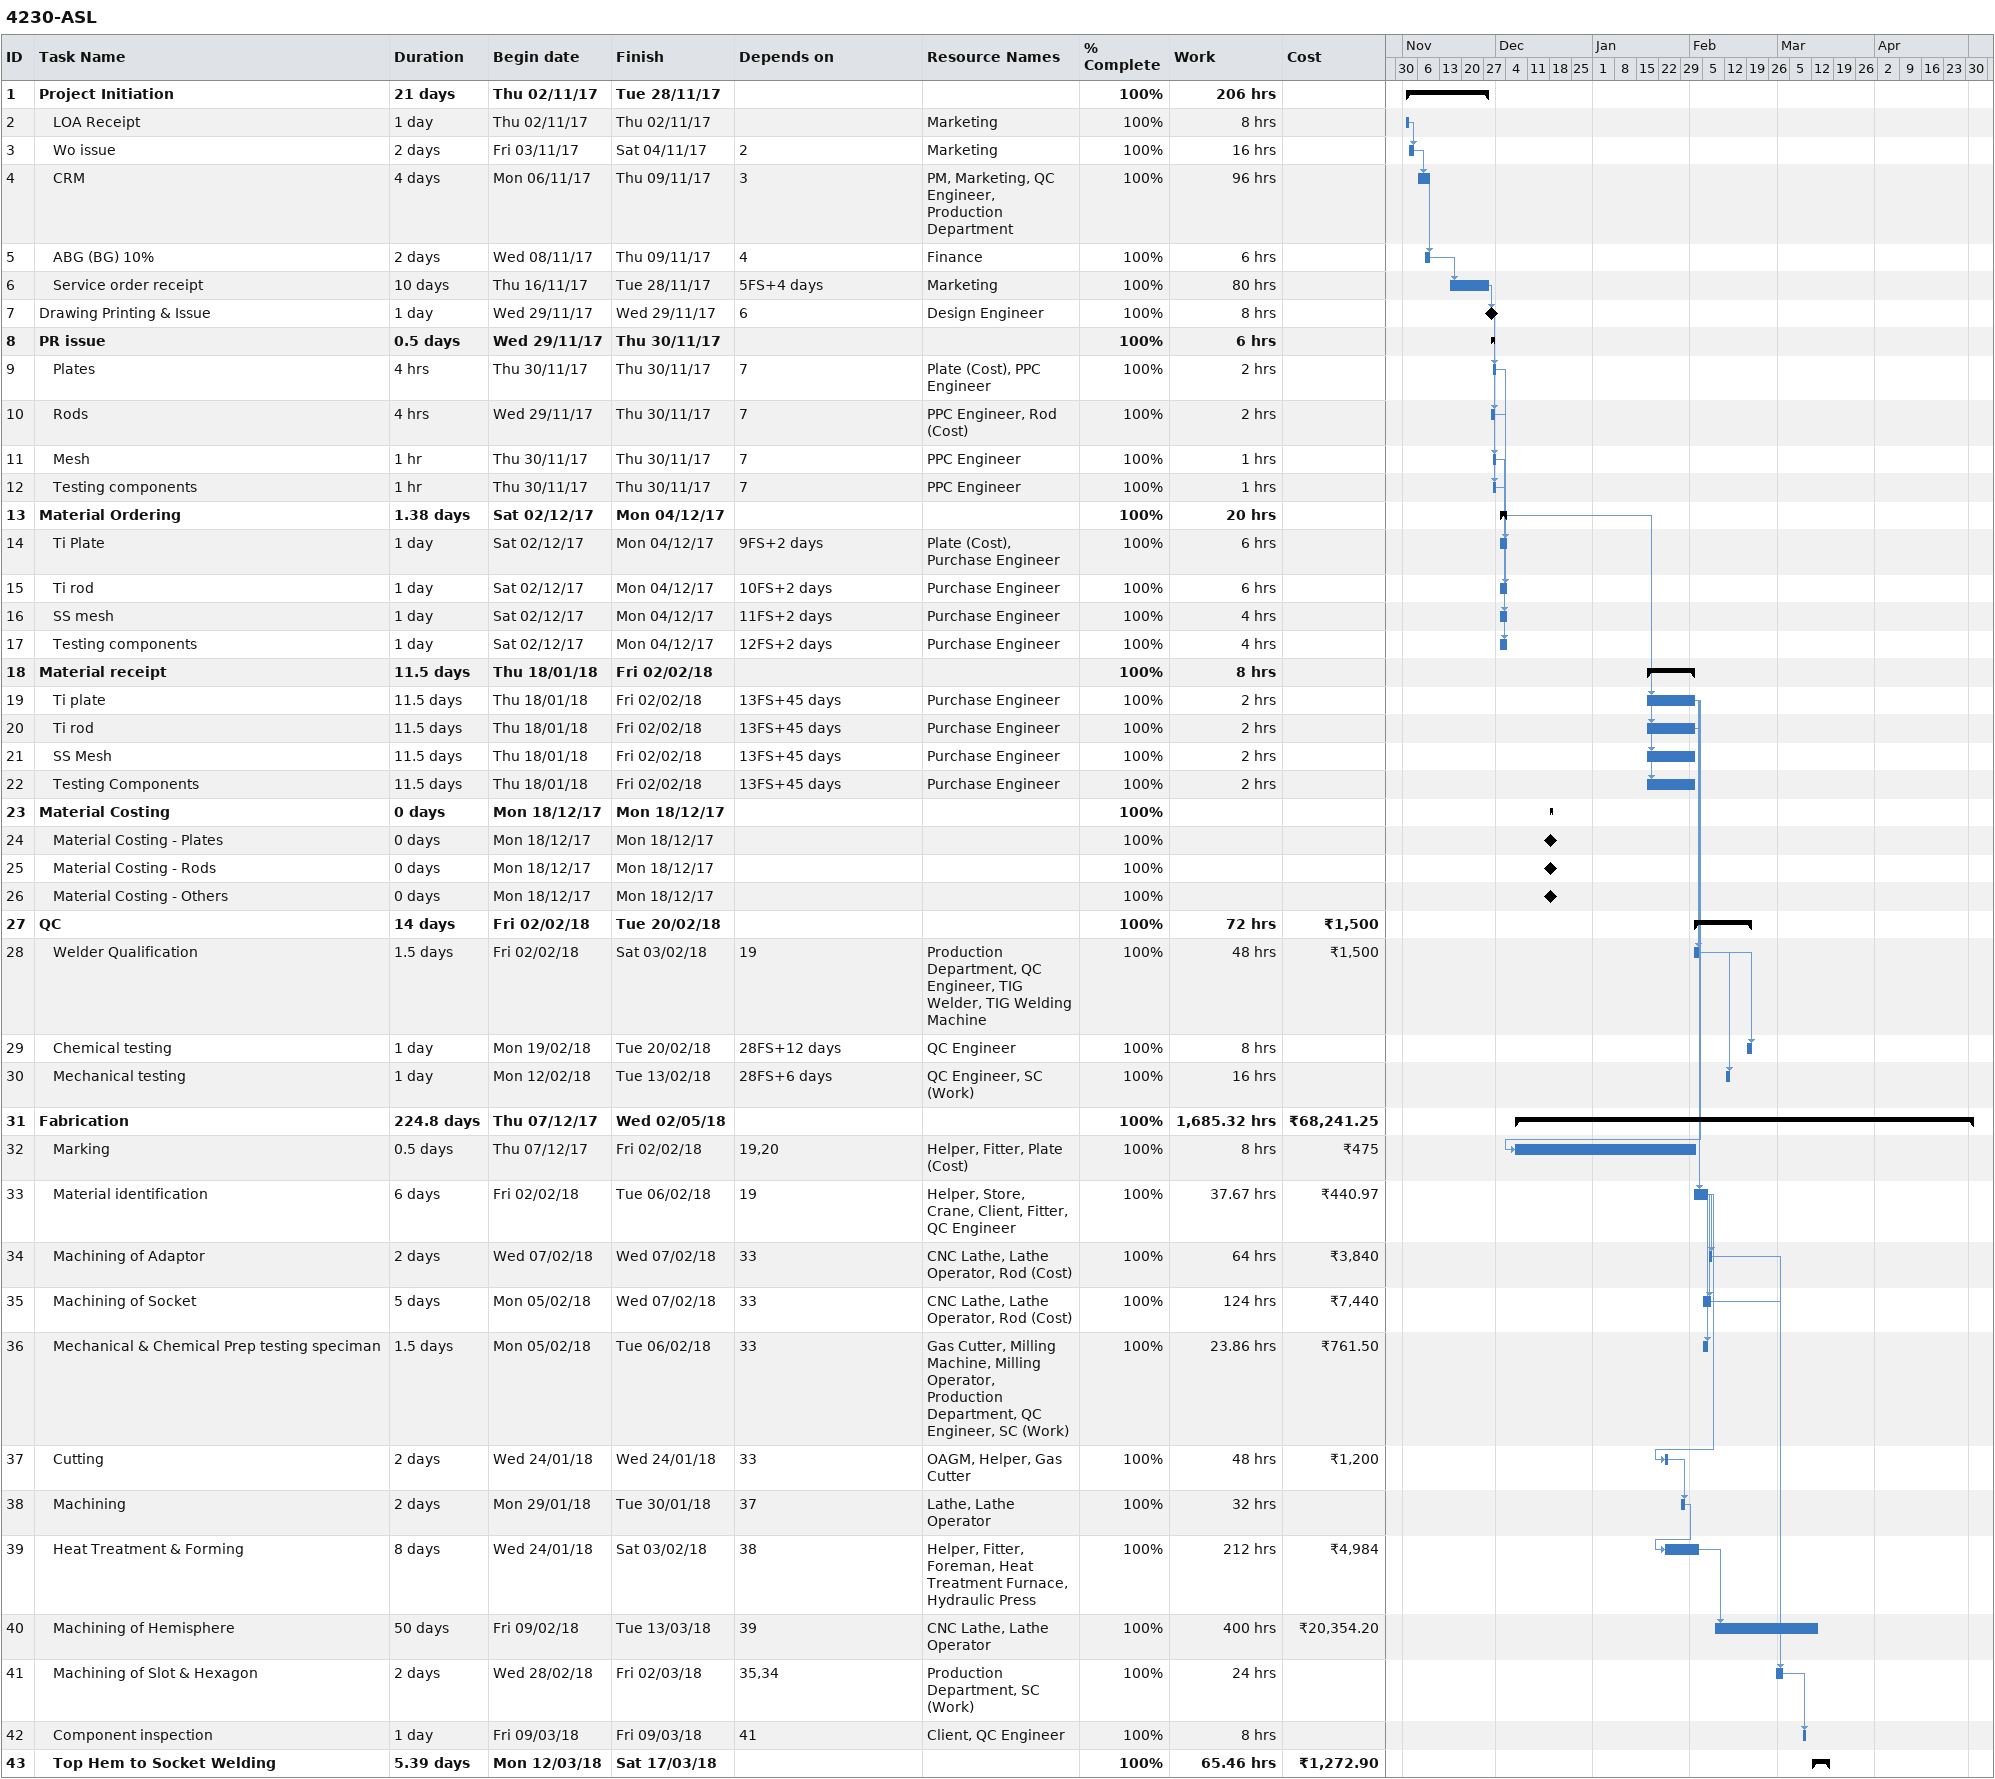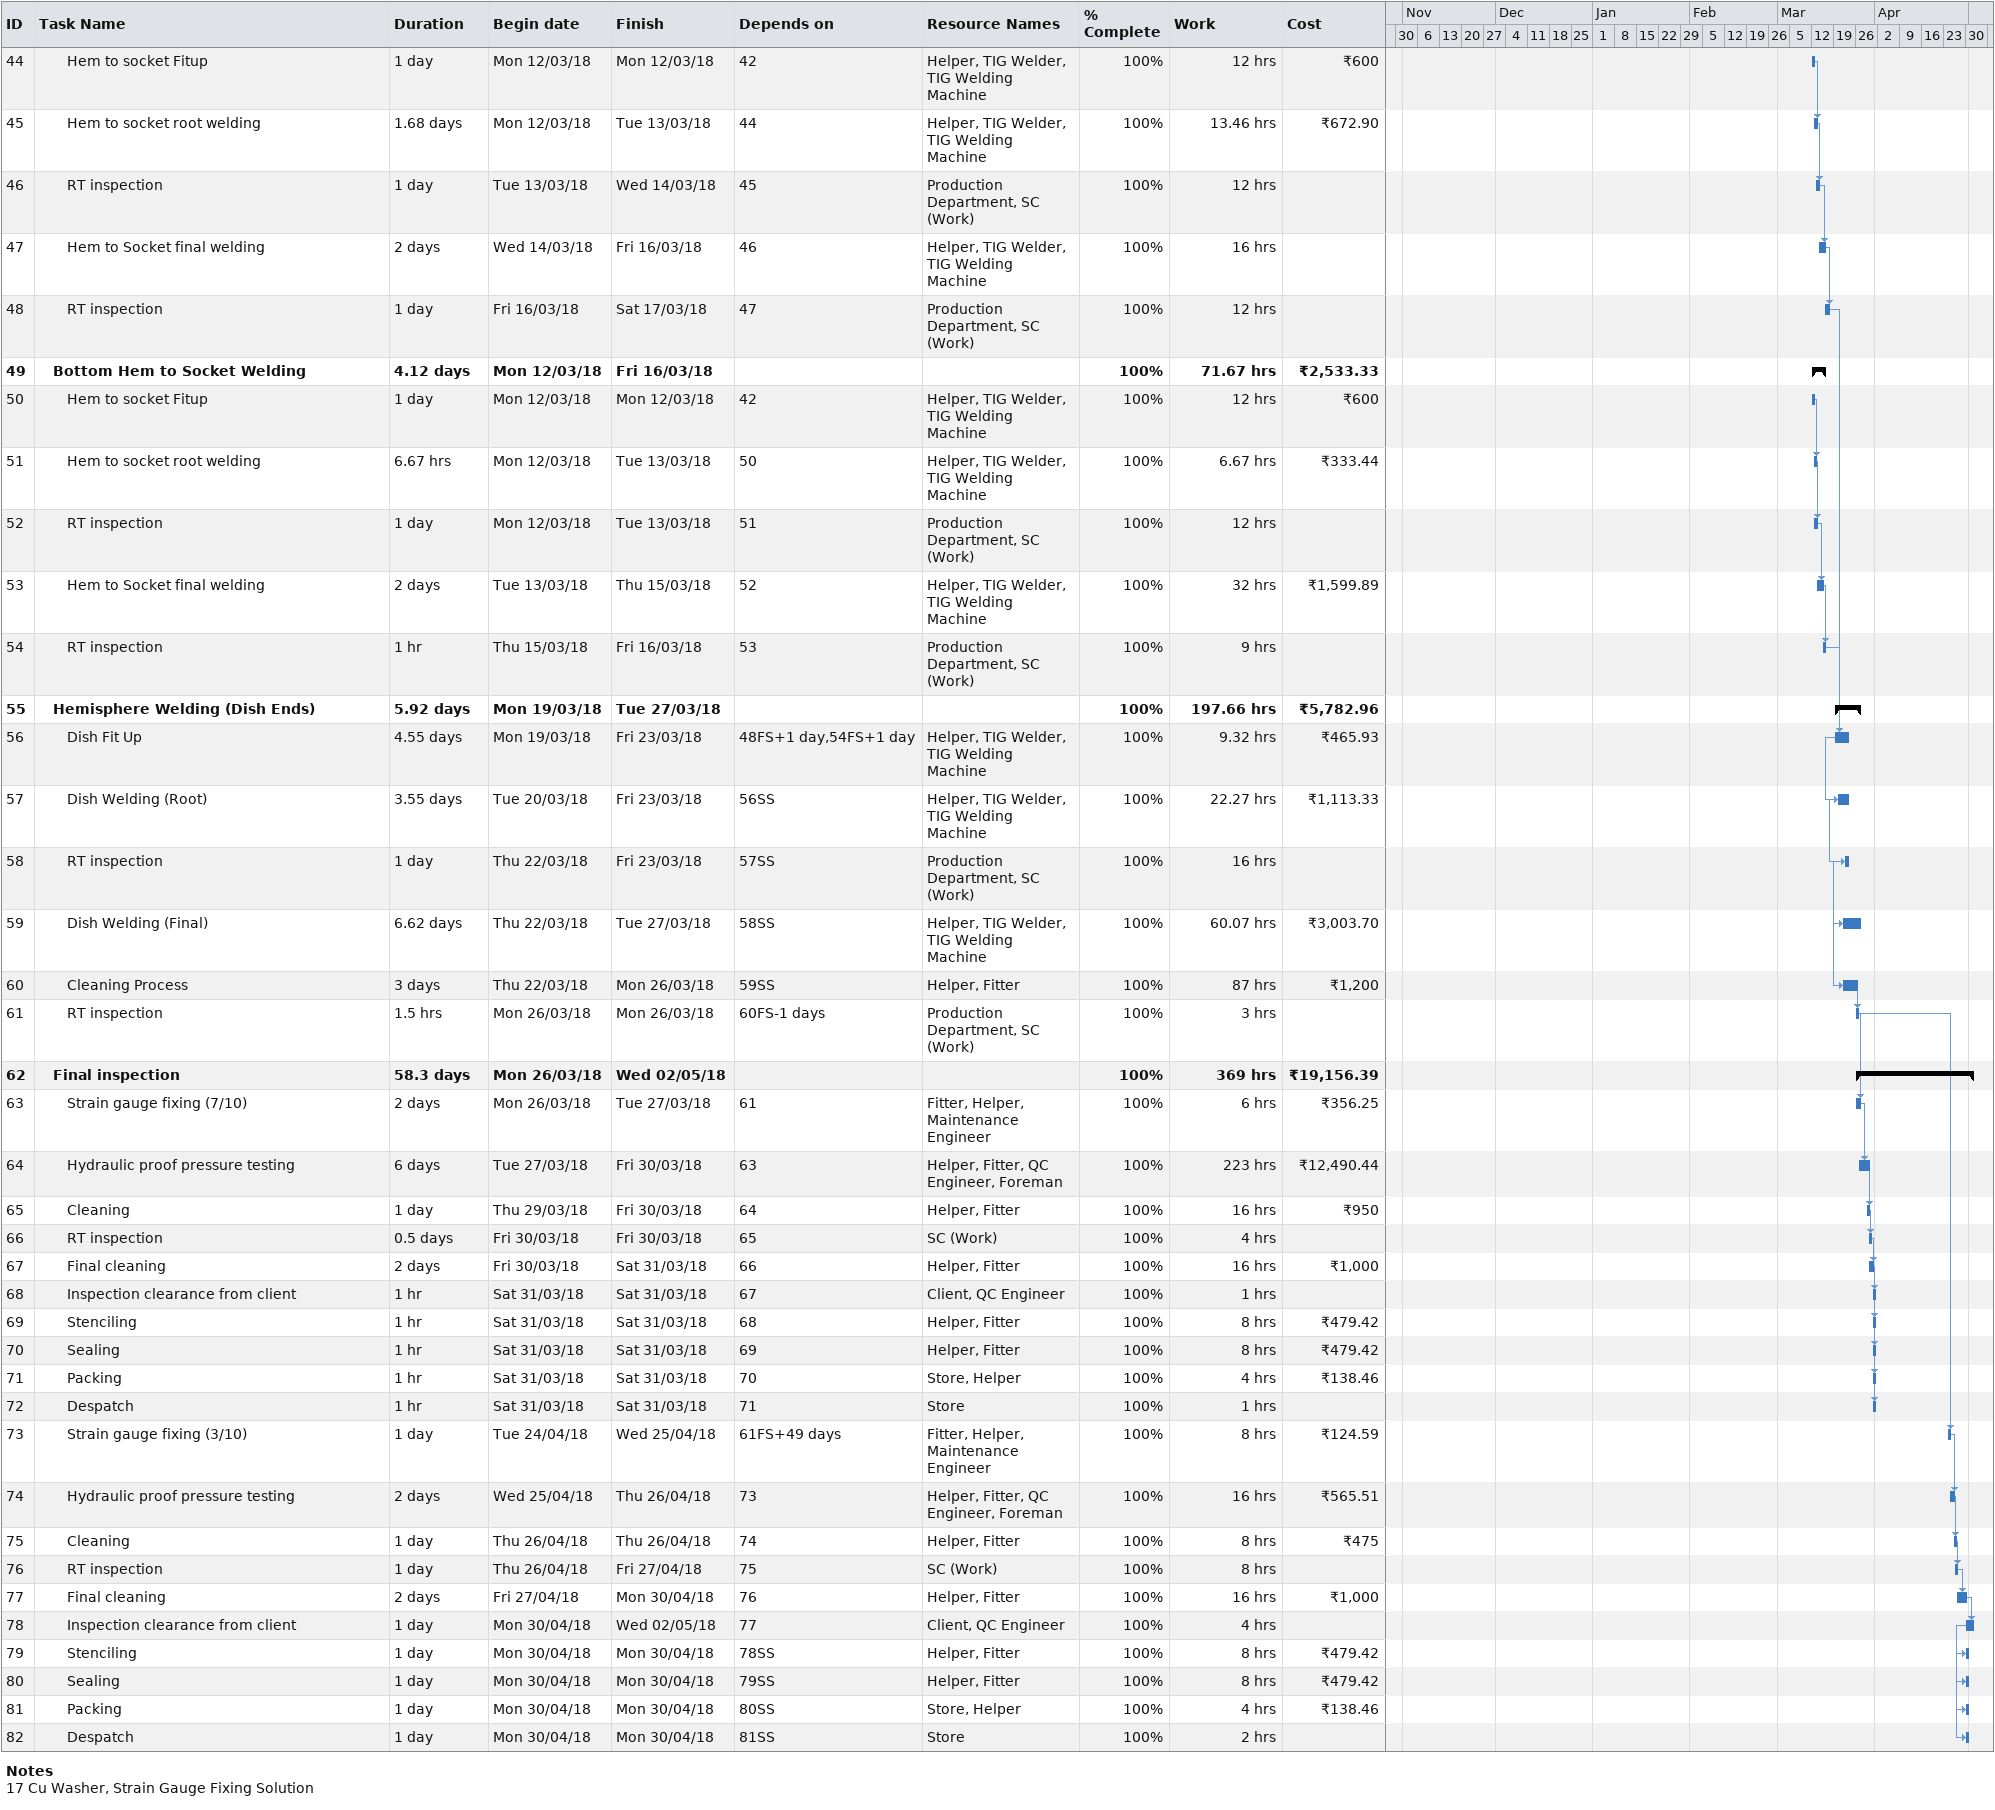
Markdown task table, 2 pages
4230-ASL

| ID | Level | Task | Duration | Start | Finish | Predecessors | Resources | % complete | Work (h) | Cost (₹) |
|---|---|---|---|---|---|---|---|---|---|---|
| 1 | 1 | **Project Initiation** | 21d | 2017-11-02 | 2017-11-28 |  |  | 100 | 206 |  |
| 2 | 2 | LOA Receipt | 1d | 2017-11-02 | 2017-11-02 |  | Marketing | 100 | 8 |  |
| 3 | 2 | Wo issue | 2d | 2017-11-03 | 2017-11-04 | 2 | Marketing | 100 | 16 |  |
| 4 | 2 | CRM | 4d | 2017-11-06 | 2017-11-09 | 3 | PM, Marketing, QC Engineer, Production Department | 100 | 96 |  |
| 5 | 2 | ABG (BG) 10% | 2d | 2017-11-08 | 2017-11-09 | 4 | Finance | 100 | 6 |  |
| 6 | 2 | Service order receipt | 10d | 2017-11-16 | 2017-11-28 | 5FS+4d | Marketing | 100 | 80 |  |
| 7 | 1 | Drawing Printing & Issue | 1d | 2017-11-29 | 2017-11-29 | 6 | Design Engineer | 100 | 8 |  |
| 8 | 1 | **PR issue** | 0.5d | 2017-11-29 | 2017-11-30 |  |  | 100 | 6 |  |
| 9 | 2 | Plates | 4h | 2017-11-30 | 2017-11-30 | 7 | Plate (Cost), PPC Engineer | 100 | 2 |  |
| 10 | 2 | Rods | 4h | 2017-11-29 | 2017-11-30 | 7 | PPC Engineer, Rod (Cost) | 100 | 2 |  |
| 11 | 2 | Mesh | 1h | 2017-11-30 | 2017-11-30 | 7 | PPC Engineer | 100 | 1 |  |
| 12 | 2 | Testing components | 1h | 2017-11-30 | 2017-11-30 | 7 | PPC Engineer | 100 | 1 |  |
| 13 | 1 | **Material Ordering** | 1.38d | 2017-12-02 | 2017-12-04 |  |  | 100 | 20 |  |
| 14 | 2 | Ti Plate | 1d | 2017-12-02 | 2017-12-04 | 9FS+2d | Plate (Cost), Purchase Engineer | 100 | 6 |  |
| 15 | 2 | Ti rod | 1d | 2017-12-02 | 2017-12-04 | 10FS+2d | Purchase Engineer | 100 | 6 |  |
| 16 | 2 | SS mesh | 1d | 2017-12-02 | 2017-12-04 | 11FS+2d | Purchase Engineer | 100 | 4 |  |
| 17 | 2 | Testing components | 1d | 2017-12-02 | 2017-12-04 | 12FS+2d | Purchase Engineer | 100 | 4 |  |
| 18 | 1 | **Material receipt** | 11.5d | 2018-01-18 | 2018-02-02 |  |  | 100 | 8 |  |
| 19 | 2 | Ti plate | 11.5d | 2018-01-18 | 2018-02-02 | 13FS+45d | Purchase Engineer | 100 | 2 |  |
| 20 | 2 | Ti rod | 11.5d | 2018-01-18 | 2018-02-02 | 13FS+45d | Purchase Engineer | 100 | 2 |  |
| 21 | 2 | SS Mesh | 11.5d | 2018-01-18 | 2018-02-02 | 13FS+45d | Purchase Engineer | 100 | 2 |  |
| 22 | 2 | Testing Components | 11.5d | 2018-01-18 | 2018-02-02 | 13FS+45d | Purchase Engineer | 100 | 2 |  |
| 23 | 1 | **Material Costing** | 0d | 2017-12-18 | 2017-12-18 |  |  | 100 |  |  |
| 24 | 2 | Material Costing - Plates | 0d | 2017-12-18 | 2017-12-18 |  |  | 100 |  |  |
| 25 | 2 | Material Costing - Rods | 0d | 2017-12-18 | 2017-12-18 |  |  | 100 |  |  |
| 26 | 2 | Material Costing - Others | 0d | 2017-12-18 | 2017-12-18 |  |  | 100 |  |  |
| 27 | 1 | **QC** | 14d | 2018-02-02 | 2018-02-20 |  |  | 100 | 72 | 1500 |
| 28 | 2 | Welder Qualification | 1.5d | 2018-02-02 | 2018-02-03 | 19 | Production Department, QC Engineer, TIG Welder, TIG Welding Machine | 100 | 48 | 1500 |
| 29 | 2 | Chemical testing | 1d | 2018-02-19 | 2018-02-20 | 28FS+12d | QC Engineer | 100 | 8 |  |
| 30 | 2 | Mechanical testing | 1d | 2018-02-12 | 2018-02-13 | 28FS+6d | QC Engineer, SC (Work) | 100 | 16 |  |
| 31 | 1 | **Fabrication** | 224.8d | 2017-12-07 | 2018-05-02 |  |  | 100 | 1685.32 | 68241.25 |
| 32 | 2 | Marking | 0.5d | 2017-12-07 | 2018-02-02 | 19, 20 | Helper, Fitter, Plate (Cost) | 100 | 8 | 475 |
| 33 | 2 | Material identification | 6d | 2018-02-02 | 2018-02-06 | 19 | Helper, Store, Crane, Client, Fitter, QC Engineer | 100 | 37.67 | 440.97 |
| 34 | 2 | Machining of Adaptor | 2d | 2018-02-07 | 2018-02-07 | 33 | CNC Lathe, Lathe Operator, Rod (Cost) | 100 | 64 | 3840 |
| 35 | 2 | Machining of Socket | 5d | 2018-02-05 | 2018-02-07 | 33 | CNC Lathe, Lathe Operator, Rod (Cost) | 100 | 124 | 7440 |
| 36 | 2 | Mechanical & Chemical Prep testing speciman | 1.5d | 2018-02-05 | 2018-02-06 | 33 | Gas Cutter, Milling Machine, Milling Operator, Production Department, QC Engineer, SC (Work) | 100 | 23.86 | 761.50 |
| 37 | 2 | Cutting | 2d | 2018-01-24 | 2018-01-24 | 33 | OAGM, Helper, Gas Cutter | 100 | 48 | 1200 |
| 38 | 2 | Machining | 2d | 2018-01-29 | 2018-01-30 | 37 | Lathe, Lathe Operator | 100 | 32 |  |
| 39 | 2 | Heat Treatment & Forming | 8d | 2018-01-24 | 2018-02-03 | 38 | Helper, Fitter, Foreman, Heat Treatment Furnace, Hydraulic Press | 100 | 212 | 4984 |
| 40 | 2 | Machining of Hemisphere | 50d | 2018-02-09 | 2018-03-13 | 39 | CNC Lathe, Lathe Operator | 100 | 400 | 20354.20 |
| 41 | 2 | Machining of Slot & Hexagon | 2d | 2018-02-28 | 2018-03-02 | 35, 34 | Production Department, SC (Work) | 100 | 24 |  |
| 42 | 2 | Component inspection | 1d | 2018-03-09 | 2018-03-09 | 41 | Client, QC Engineer | 100 | 8 |  |
| 43 | 2 | **Top Hem to Socket Welding** | 5.39d | 2018-03-12 | 2018-03-17 |  |  | 100 | 65.46 | 1272.90 |
| 44 | 3 | Hem to socket Fitup | 1d | 2018-03-12 | 2018-03-12 | 42 | Helper, TIG Welder, TIG Welding Machine | 100 | 12 | 600 |
| 45 | 3 | Hem to socket root welding | 1.68d | 2018-03-12 | 2018-03-13 | 44 | Helper, TIG Welder, TIG Welding Machine | 100 | 13.46 | 672.90 |
| 46 | 3 | RT inspection | 1d | 2018-03-13 | 2018-03-14 | 45 | Production Department, SC (Work) | 100 | 12 |  |
| 47 | 3 | Hem to Socket final welding | 2d | 2018-03-14 | 2018-03-16 | 46 | Helper, TIG Welder, TIG Welding Machine | 100 | 16 |  |
| 48 | 3 | RT inspection | 1d | 2018-03-16 | 2018-03-17 | 47 | Production Department, SC (Work) | 100 | 12 |  |
| 49 | 2 | **Bottom Hem to Socket Welding** | 4.12d | 2018-03-12 | 2018-03-16 |  |  | 100 | 71.67 | 2533.33 |
| 50 | 3 | Hem to socket Fitup | 1d | 2018-03-12 | 2018-03-12 | 42 | Helper, TIG Welder, TIG Welding Machine | 100 | 12 | 600 |
| 51 | 3 | Hem to socket root welding | 6.67h | 2018-03-12 | 2018-03-13 | 50 | Helper, TIG Welder, TIG Welding Machine | 100 | 6.67 | 333.44 |
| 52 | 3 | RT inspection | 1d | 2018-03-12 | 2018-03-13 | 51 | Production Department, SC (Work) | 100 | 12 |  |
| 53 | 3 | Hem to Socket final welding | 2d | 2018-03-13 | 2018-03-15 | 52 | Helper, TIG Welder, TIG Welding Machine | 100 | 32 | 1599.89 |
| 54 | 3 | RT inspection | 1h | 2018-03-15 | 2018-03-16 | 53 | Production Department, SC (Work) | 100 | 9 |  |
| 55 | 2 | **Hemisphere Welding (Dish Ends)** | 5.92d | 2018-03-19 | 2018-03-27 |  |  | 100 | 197.66 | 5782.96 |
| 56 | 3 | Dish Fit Up | 4.55d | 2018-03-19 | 2018-03-23 | 48FS+1d, 54FS+1d | Helper, TIG Welder, TIG Welding Machine | 100 | 9.32 | 465.93 |
| 57 | 3 | Dish Welding (Root) | 3.55d | 2018-03-20 | 2018-03-23 | 56SS | Helper, TIG Welder, TIG Welding Machine | 100 | 22.27 | 1113.33 |
| 58 | 3 | RT inspection | 1d | 2018-03-22 | 2018-03-23 | 57SS | Production Department, SC (Work) | 100 | 16 |  |
| 59 | 3 | Dish Welding (Final) | 6.62d | 2018-03-22 | 2018-03-27 | 58SS | Helper, TIG Welder, TIG Welding Machine | 100 | 60.07 | 3003.70 |
| 60 | 3 | Cleaning Process | 3d | 2018-03-22 | 2018-03-26 | 59SS | Helper, Fitter | 100 | 87 | 1200 |
| 61 | 3 | RT inspection | 1.5h | 2018-03-26 | 2018-03-26 | 60FS-1d | Production Department, SC (Work) | 100 | 3 |  |
| 62 | 2 | **Final inspection** | 58.3d | 2018-03-26 | 2018-05-02 |  |  | 100 | 369 | 19156.39 |
| 63 | 3 | Strain gauge fixing (7/10) | 2d | 2018-03-26 | 2018-03-27 | 61 | Fitter, Helper, Maintenance Engineer | 100 | 6 | 356.25 |
| 64 | 3 | Hydraulic proof pressure testing | 6d | 2018-03-27 | 2018-03-30 | 63 | Helper, Fitter, QC Engineer, Foreman | 100 | 223 | 12490.44 |
| 65 | 3 | Cleaning | 1d | 2018-03-29 | 2018-03-30 | 64 | Helper, Fitter | 100 | 16 | 950 |
| 66 | 3 | RT inspection | 0.5d | 2018-03-30 | 2018-03-30 | 65 | SC (Work) | 100 | 4 |  |
| 67 | 3 | Final cleaning | 2d | 2018-03-30 | 2018-03-31 | 66 | Helper, Fitter | 100 | 16 | 1000 |
| 68 | 3 | Inspection clearance from client | 1h | 2018-03-31 | 2018-03-31 | 67 | Client, QC Engineer | 100 | 1 |  |
| 69 | 3 | Stenciling | 1h | 2018-03-31 | 2018-03-31 | 68 | Helper, Fitter | 100 | 8 | 479.42 |
| 70 | 3 | Sealing | 1h | 2018-03-31 | 2018-03-31 | 69 | Helper, Fitter | 100 | 8 | 479.42 |
| 71 | 3 | Packing | 1h | 2018-03-31 | 2018-03-31 | 70 | Store, Helper | 100 | 4 | 138.46 |
| 72 | 3 | Despatch | 1h | 2018-03-31 | 2018-03-31 | 71 | Store | 100 | 1 |  |
| 73 | 3 | Strain gauge fixing (3/10) | 1d | 2018-04-24 | 2018-04-25 | 61FS+49d | Fitter, Helper, Maintenance Engineer | 100 | 8 | 124.59 |
| 74 | 3 | Hydraulic proof pressure testing | 2d | 2018-04-25 | 2018-04-26 | 73 | Helper, Fitter, QC Engineer, Foreman | 100 | 16 | 565.51 |
| 75 | 3 | Cleaning | 1d | 2018-04-26 | 2018-04-26 | 74 | Helper, Fitter | 100 | 8 | 475 |
| 76 | 3 | RT inspection | 1d | 2018-04-26 | 2018-04-27 | 75 | SC (Work) | 100 | 8 |  |
| 77 | 3 | Final cleaning | 2d | 2018-04-27 | 2018-04-30 | 76 | Helper, Fitter | 100 | 16 | 1000 |
| 78 | 3 | Inspection clearance from client | 1d | 2018-04-30 | 2018-05-02 | 77 | Client, QC Engineer | 100 | 4 |  |
| 79 | 3 | Stenciling | 1d | 2018-04-30 | 2018-04-30 | 78SS | Helper, Fitter | 100 | 8 | 479.42 |
| 80 | 3 | Sealing | 1d | 2018-04-30 | 2018-04-30 | 79SS | Helper, Fitter | 100 | 8 | 479.42 |
| 81 | 3 | Packing | 1d | 2018-04-30 | 2018-04-30 | 80SS | Store, Helper | 100 | 4 | 138.46 |
| 82 | 3 | Despatch | 1d | 2018-04-30 | 2018-04-30 | 81SS | Store | 100 | 2 |  |

Notes
- 17: Cu Washer, Strain Gauge Fixing Solution
